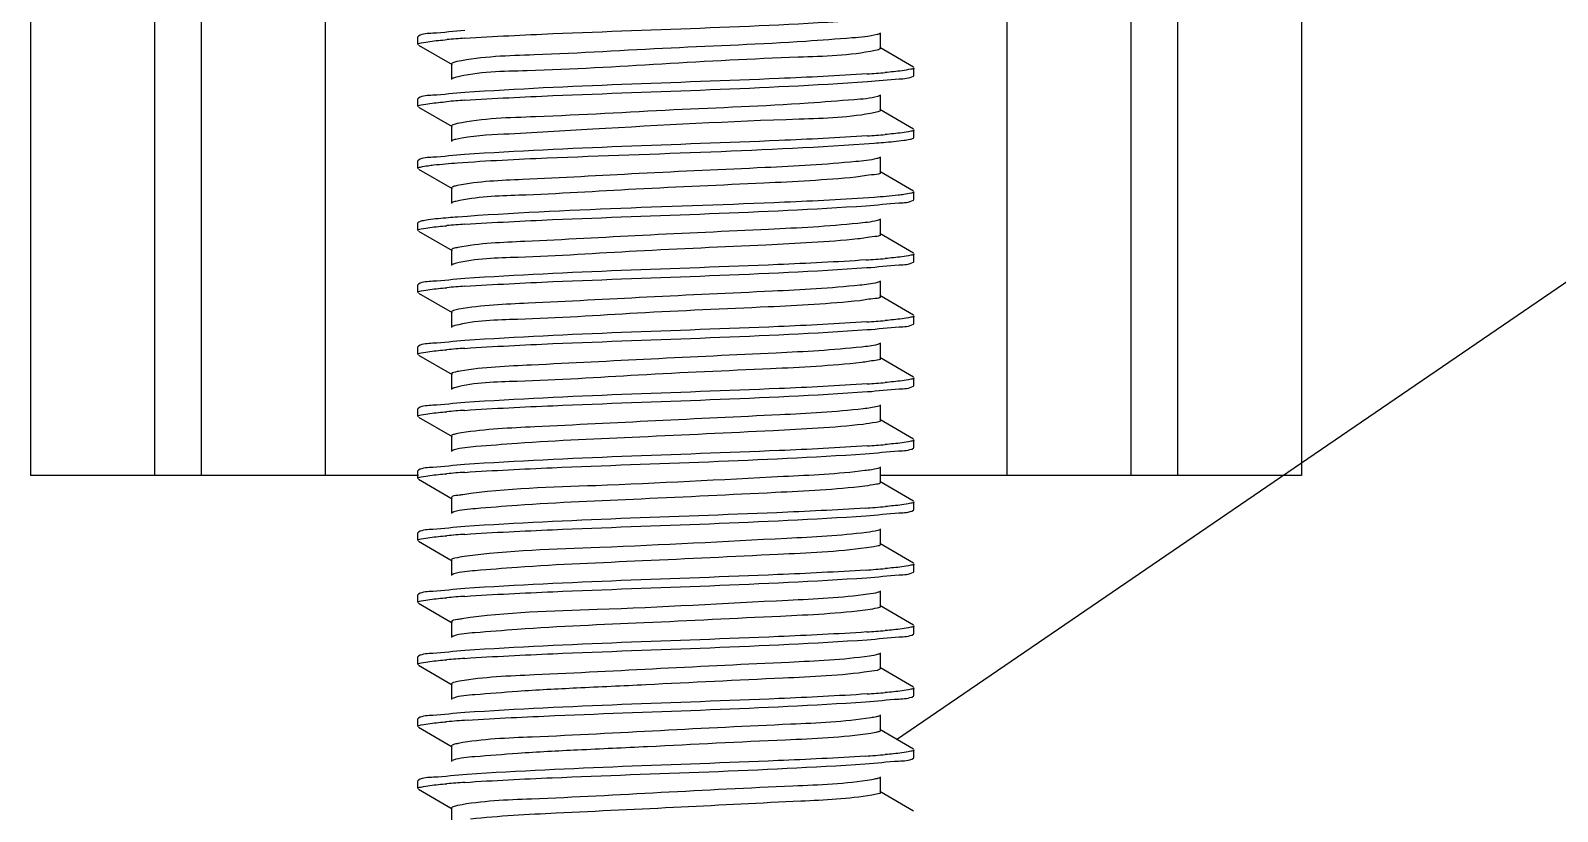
# Model space of a CAD drawing. Extents: x 27938 to 1042331, y -235042 to 1535213.
# Drawn here: x 707865 to 708451, y 728266 to 728566 of the extents above; entities that cross this region are included whole.
import ezdxf

# ---------------------------------------------------------------- set-up
doc = ezdxf.new("R2010")
doc.units = 0
doc.header["$LTSCALE"] = 1000
doc.header["$MEASUREMENT"] = 0
doc.styles.get("Standard").update_dxf_attribs({"font": 'gbenor.shx', "bigfont": 'gbcbig.shx'})
doc.dimstyles.get("Standard").update_dxf_attribs({"dimtxt": 0.18, "dimasz": 0.18, "dimexe": 0.18, "dimexo": 0.0625, "dimgap": 0.09, "dimtad": 0, "dimtih": 1, "dimtoh": 1, "dimdec": 4, "dimzin": 0, "dimdsep": 46, "dimtxsty": 'Standard', "dimcen": 0.09, "dimadec": 0, "dimazin": 0, "dimtfac": 1, "dimtdec": 4, "dimtofl": 0, "dimtmove": 0, "dimatfit": 3, "dimfxl": 1, "dimtolj": 1, "dimtzin": 0, "dimarcsym": 0})

msp = doc.modelspace()

# ---------------------------------------------------------------- linework, layer by layer
at = {"linetype": 'Continuous'}
for p, q in [((707864.69, 733136.51), (707864.69, 728395.48)), ((707912.32, 733136.51), (707912.32, 728395.48)), ((707930.18, 733136.51), (707930.18, 728395.48)), ((707977.8, 733136.51), (707977.8, 728395.48)), ((708239.75, 733136.51), (708239.75, 728395.48)), ((708287.37, 733136.51), (708287.37, 728395.48)), ((708305.23, 733136.51), (708305.23, 728395.48)), ((708352.86, 733136.51), (708352.86, 728395.48)), ((708013.75, 728564.27), (708013.52, 728564.01)), ((708013.52, 728561.04), (708013.52, 728564.01)), ((708013.52, 728561.04), (708013.52, 728564.01)), ((708013.75, 728560.78), (708026.67, 728553.29)), ((708191.14, 728559.55), (708191.14, 728565.5)), ((708189.88, 728558.88), (708189.11, 728558.71)), ((708203.8, 728552.37), (708190.88, 728559.85)), ((708026.41, 728553.6), (708026.41, 728547.64)), ((708203.8, 728548.87), (708204.03, 728549.13)), ((708204.03, 728549.13), (708204.03, 728552.11)), ((708204.03, 728549.13), (708204.03, 728552.11)), ((708013.75, 728540.46), (708013.52, 728540.2)), ((708013.52, 728537.22), (708013.52, 728540.2)), ((708013.52, 728537.22), (708013.52, 728540.2)), ((708191.14, 728535.74), (708191.14, 728541.69)), ((708013.75, 728536.96), (708026.67, 728529.48)), ((708190.15, 728535.15), (708189.14, 728534.9)), ((708203.8, 728528.56), (708190.88, 728536.04)), ((708026.41, 728529.78), (708026.41, 728523.83)), ((708204.03, 728525.32), (708204.03, 728528.29)), ((708204.03, 728525.32), (708204.03, 728528.29)), ((708203.8, 728525.06), (708204.03, 728525.32)), ((708013.75, 728516.65), (708013.52, 728516.39)), ((708013.52, 728513.41), (708013.52, 728516.39)), ((708013.52, 728513.41), (708013.52, 728516.39)), ((708191.14, 728511.92), (708191.14, 728517.88)), ((708013.75, 728513.15), (708026.67, 728505.67)), ((708203.8, 728504.74), (708190.88, 728512.22)), ((708026.41, 728505.97), (708026.41, 728500.02)), ((708204.03, 728501.51), (708204.03, 728504.48)), ((708204.03, 728501.51), (708204.03, 728504.48)), ((708203.8, 728501.24), (708204.03, 728501.51)), ((708013.75, 728492.84), (708013.52, 728492.58)), ((708013.52, 728489.6), (708013.52, 728492.58)), ((708013.52, 728489.6), (708013.52, 728492.58)), ((708191.14, 728488.11), (708191.14, 728494.06)), ((708013.75, 728489.34), (708026.67, 728481.86)), ((708203.8, 728480.93), (708190.88, 728488.41)), ((708026.41, 728482.16), (708026.41, 728476.2)), ((708204.03, 728477.69), (708204.03, 728480.67)), ((708204.03, 728477.69), (708204.03, 728480.67)), ((708203.8, 728477.43), (708204.03, 728477.69)), ((708013.75, 728469.02), (708013.52, 728468.76)), ((708013.52, 728465.79), (708013.52, 728468.76)), ((708013.52, 728465.79), (708013.52, 728468.76)), ((708191.14, 728464.3), (708191.14, 728470.25)), ((708013.75, 728465.53), (708026.67, 728458.04)), ((708203.8, 728457.12), (708190.88, 728464.6)), ((708026.41, 728458.34), (708026.41, 728452.39)), ((708204.03, 728453.88), (708204.03, 728456.86)), ((708204.03, 728453.88), (708204.03, 728456.86)), ((708203.8, 728453.62), (708204.03, 728453.88)), ((708013.75, 728445.21), (708013.52, 728444.95)), ((708013.52, 728441.97), (708013.52, 728444.95)), ((708013.52, 728441.97), (708013.52, 728444.95)), ((708191.14, 728440.48), (708191.14, 728446.44)), ((708013.75, 728441.71), (708026.67, 728434.23)), ((708203.8, 728433.3), (708190.88, 728440.79)), ((708026.41, 728434.53), (708026.41, 728428.58)), ((708204.03, 728430.07), (708204.03, 728433.04)), ((708204.03, 728430.07), (708204.03, 728433.04)), ((708203.8, 728429.81), (708204.03, 728430.07)), ((708013.75, 728421.4), (708013.52, 728421.14)), ((708013.52, 728418.16), (708013.52, 728421.14)), ((708013.52, 728418.16), (708013.52, 728421.14)), ((708191.14, 728416.67), (708191.14, 728422.63)), ((708013.75, 728417.9), (708026.67, 728410.42)), ((708203.8, 728409.49), (708190.88, 728416.97)), ((708026.41, 728410.72), (708026.41, 728404.77)), ((708204.03, 728406.25), (708204.03, 728409.23)), ((708204.03, 728406.25), (708204.03, 728409.23)), ((708203.8, 728405.99), (708204.03, 728406.25)), ((708013.75, 728397.59), (708013.52, 728397.32)), ((708013.52, 728394.35), (708013.52, 728397.32)), ((708013.52, 728394.35), (708013.52, 728397.32)), ((708191.14, 728392.86), (708191.14, 728398.81)), ((708013.75, 728395.48), (707864.69, 728395.48)), ((708013.75, 728394.09), (708026.67, 728386.6)), ((708352.86, 728395.48), (708190.88, 728395.48)), ((708203.8, 728385.68), (708190.88, 728393.16)), ((708026.41, 728386.91), (708026.41, 728380.95)), ((708204.03, 728382.44), (708204.03, 728385.42)), ((708204.03, 728382.44), (708204.03, 728385.42)), ((708203.8, 728382.18), (708204.03, 728382.44)), ((708013.75, 728373.77), (708013.52, 728373.51)), ((708013.52, 728370.53), (708013.52, 728373.51)), ((708013.52, 728370.53), (708013.52, 728373.51)), ((708191.14, 728369.05), (708191.14, 728375)), ((708013.75, 728370.27), (708026.67, 728362.79)), ((708203.8, 728361.87), (708190.88, 728369.35)), ((708026.41, 728363.09), (708026.41, 728357.14)), ((708204.03, 728358.63), (708204.03, 728361.61)), ((708204.03, 728358.63), (708204.03, 728361.61)), ((708203.8, 728358.37), (708204.03, 728358.63)), ((708013.75, 728349.96), (708013.52, 728349.7)), ((708013.52, 728346.72), (708013.52, 728349.7)), ((708013.52, 728346.72), (708013.52, 728349.7)), ((708191.14, 728345.23), (708191.14, 728351.19)), ((708013.75, 728346.46), (708026.67, 728338.98)), ((708203.8, 728338.05), (708190.88, 728345.54)), ((708026.41, 728339.28), (708026.41, 728333.33)), ((708204.03, 728334.82), (708204.03, 728337.79)), ((708204.03, 728334.82), (708204.03, 728337.79)), ((708203.8, 728334.55), (708204.03, 728334.82)), ((708013.75, 728326.15), (708013.52, 728325.89)), ((708191.14, 728321.42), (708191.14, 728327.37)), ((708013.52, 728322.91), (708013.52, 728325.89)), ((708013.52, 728322.91), (708013.52, 728325.89)), ((708013.75, 728322.65), (708026.67, 728315.17)), ((708203.8, 728314.24), (708190.88, 728321.72)), ((708026.41, 728315.47), (708026.41, 728309.51)), ((708027.15, 728310.02), (708026.67, 728309.82)), ((708203.8, 728310.74), (708204.03, 728311)), ((708204.03, 728311), (708204.03, 728313.98)), ((708204.03, 728311), (708204.03, 728313.98)), ((708191.14, 728297.61), (708191.14, 728303.56)), ((708013.75, 728302.33), (708013.52, 728302.07)), ((708013.52, 728299.1), (708013.52, 728302.07)), ((708013.52, 728299.1), (708013.52, 728302.07)), ((708013.75, 728298.84), (708026.67, 728291.35)), ((708203.8, 728290.43), (708190.88, 728297.91)), ((708026.41, 728291.65), (708026.41, 728285.7)), ((708027.11, 728286.19), (708026.67, 728286)), ((708203.8, 728286.93), (708204.03, 728287.19)), ((708204.03, 728287.19), (708204.03, 728290.17)), ((708204.03, 728287.19), (708204.03, 728290.17)), ((708191.14, 728273.8), (708191.14, 728279.75)), ((708013.75, 728278.52), (708013.52, 728278.26)), ((708013.52, 728275.28), (708013.52, 728278.26)), ((708013.52, 728275.28), (708013.52, 728278.26)), ((708013.75, 728275.02), (708026.67, 728267.54)), ((708203.8, 728266.61), (708190.88, 728274.1)), ((708026.41, 728267.84), (708026.41, 728261.89))]:
    msp.add_line(p, q, dxfattribs=at)
for centre, radius, start, end in [((708058.88, 728154.7), 409.62, 93.83183, 94.80343), ((708158.7, 728958), 409.18, 273.83325, 274.80482), ((708058.78, 728132.11), 408.39, 93.84, 94.80358), ((708158.8, 728933.01), 407.99, 273.84254, 274.80378), ((708058.91, 728082.89), 410, 93.82934, 94.80337), ((708158.19, 728893.05), 415.68, 273.78843, 274.80613), ((708058.92, 728058.91), 410.16, 93.82821, 94.80335), ((708158.5, 728865.35), 411.78, 273.8148, 274.80568), ((708058.88, 728035.61), 409.64, 93.83164, 94.80342), ((708158.7, 728839), 409.24, 273.8328, 274.80485), ((708058.79, 728013), 408.44, 93.83966, 94.80357), ((708158.8, 728813.96), 408.01, 273.84237, 274.80382), ((708058.82, 727988.72), 408.91, 93.83654, 94.80355), ((708157.77, 728803.03), 420.93, 273.75449, 274.80579), ((708058.91, 727963.84), 409.98, 93.82946, 94.80337), ((708158.17, 728774.14), 415.84, 273.78742, 274.80614), ((708058.92, 727939.84), 410.17, 93.82817, 94.80335), ((708158.49, 728746.39), 411.89, 273.81407, 274.8057), ((708058.88, 727916.52), 409.67, 93.83146, 94.80342), ((708158.69, 728720), 409.3, 273.83234, 274.80488), ((708060, 727878.71), 423.71, 93.73755, 94.80472), ((708157.9, 728706.1), 419.24, 273.76458, 274.80651), ((708058.82, 727869.7), 408.86, 93.83688, 94.80356)]:
    msp.add_arc(centre, radius, start, end, dxfattribs=at)
for points, knots in [([(708031.54, 728566.38), (708027.42, 728566.1), (708021.65, 728565.3), (708015.36, 728565.2), (708013.75, 728564.27)], [0, 0, 0, 0, 0.69034, 1, 1, 1, 1]), ([(708031.5, 728563.4), (708042.78, 728564.17), (708094.3, 728566.65), (708145.88, 728567.84), (708186.06, 728570.58)], [0, 0, 0, 0, 0.219209, 1, 1, 1, 1]), ([(708013.52, 728561.04), (708013.52, 728561.47), (708015.81, 728561.76), (708016.97, 728562.07), (708018.12, 728562.22)], [0, 0, 0, 0, 0.271519, 1, 1, 1, 1]), ([(708189.88, 728564.84), (708186.77, 728564.02), (708177.54, 728563.34), (708151.24, 728561.31), (708110.41, 728559.86), (708065.87, 728557.06), (708038.2, 728556.46), (708028.46, 728554.44)], [0, 0, 0, 0, 0.059564, 0.170353, 0.490239, 0.815661, 1, 1, 1, 1]), ([(708190.88, 728565.2), (708190.75, 728565.13), (708190.42, 728564.99), (708190.08, 728564.89), (708189.88, 728564.84)], [0, 0, 0, 0, 0.417288, 1, 1, 1, 1]), ([(708189.11, 728558.71), (708179.43, 728556.69), (708151.87, 728556.04), (708107.36, 728553.62), (708063.59, 728550.8), (708036.77, 728550.61), (708027.78, 728548.33)], [0, 0, 0, 0, 0.183514, 0.508051, 0.828043, 1, 1, 1, 1]), ([(708191.13, 728559.55), (708191.13, 728559.4), (708190.62, 728559.08), (708190.2, 728558.97), (708189.88, 728558.88)], [0, 0, 0, 0, 0.313757, 1, 1, 1, 1]), ([(708028.46, 728554.44), (708027.94, 728554.34), (708027.33, 728554.2), (708026.42, 728553.82), (708026.42, 728553.6)], [0, 0, 0, 0, 0.705452, 1, 1, 1, 1]), ([(708186.06, 728549.74), (708174.78, 728548.97), (708123.26, 728546.49), (708071.68, 728545.3), (708031.5, 728542.57)], [0, 0, 0, 0, 0.219183, 1, 1, 1, 1]), ([(708186.14, 728546.77), (708190.23, 728547.05), (708195.96, 728547.84), (708202.2, 728547.95), (708203.8, 728548.87)], [0, 0, 0, 0, 0.690194, 1, 1, 1, 1]), ([(708204.03, 728552.11), (708204.03, 728551.68), (708201.76, 728551.39), (708200.61, 728551.08), (708199.47, 728550.93)], [0, 0, 0, 0, 0.271625, 1, 1, 1, 1]), ([(708027.78, 728548.33), (708027.56, 728548.28), (708027.18, 728548.17), (708026.82, 728548.03), (708026.68, 728547.94)], [0, 0, 0, 0, 0.587032, 1, 1, 1, 1]), ([(708031.43, 728539.59), (708042.72, 728540.36), (708094.29, 728542.84), (708145.92, 728544.03), (708186.14, 728546.77)], [0, 0, 0, 0, 0.219118, 1, 1, 1, 1]), ([(708013.52, 728537.22), (708013.52, 728537.66), (708015.8, 728537.94), (708016.95, 728538.25), (708018.1, 728538.4)], [0, 0, 0, 0, 0.271583, 1, 1, 1, 1]), ([(708031.5, 728542.57), (708027.4, 728542.29), (708021.63, 728541.49), (708015.35, 728541.38), (708013.75, 728540.46)], [0, 0, 0, 0, 0.690307, 1, 1, 1, 1]), ([(708190.15, 728541.1), (708187.21, 728540.23), (708178.19, 728539.61), (708152.16, 728537.5), (708111.23, 728536.1), (708066.39, 728533.28), (708038.41, 728532.66), (708028.53, 728530.64)], [0, 0, 0, 0, 0.056727, 0.165723, 0.485276, 0.813183, 1, 1, 1, 1]), ([(708190.88, 728541.39), (708190.78, 728541.33), (708190.54, 728541.23), (708190.29, 728541.14), (708190.15, 728541.1)], [0, 0, 0, 0, 0.430302, 1, 1, 1, 1]), ([(708189.14, 728534.9), (708179.59, 728532.89), (708143.13, 728531.98), (708095.64, 728529.41), (708051.77, 728526.71), (708034.1, 728525.97), (708028.1, 728524.6)], [0, 0, 0, 0, 0.181467, 0.673532, 0.885685, 1, 1, 1, 1]), ([(708191.13, 728535.74), (708191.13, 728535.61), (708190.75, 728535.32), (708190.4, 728535.22), (708190.15, 728535.15)], [0, 0, 0, 0, 0.324978, 1, 1, 1, 1]), ([(708028.53, 728530.64), (708027.99, 728530.53), (708027.36, 728530.39), (708026.42, 728530.01), (708026.42, 728529.78)], [0, 0, 0, 0, 0.706285, 1, 1, 1, 1]), ([(708186.14, 728525.93), (708174.86, 728525.16), (708123.29, 728522.68), (708071.66, 728521.49), (708031.43, 728518.75)], [0, 0, 0, 0, 0.219053, 1, 1, 1, 1]), ([(708204.03, 728528.29), (708204.03, 728527.86), (708201.76, 728527.58), (708200.61, 728527.27), (708199.46, 728527.12)], [0, 0, 0, 0, 0.271614, 1, 1, 1, 1]), ([(708028.1, 728524.6), (708027.81, 728524.53), (708027.32, 728524.41), (708026.85, 728524.23), (708026.68, 728524.13)], [0, 0, 0, 0, 0.59783, 1, 1, 1, 1]), ([(708028.65, 728515.58), (708040.12, 728516.42), (708093.51, 728519.02), (708146.97, 728520.08), (708188.8, 728523.15)], [0, 0, 0, 0, 0.215143, 1, 1, 1, 1]), ([(708188.8, 728523.15), (708189.96, 728523.23), (708193.75, 728523.53), (708197.53, 728523.86), (708200.13, 728524.23)], [0, 0, 0, 0, 0.307391, 1, 1, 1, 1]), ([(708200.13, 728524.23), (708200.93, 728524.34), (708202.16, 728524.56), (708203.41, 728524.83), (708203.8, 728525.06)], [0, 0, 0, 0, 0.643386, 1, 1, 1, 1]), ([(708013.52, 728513.41), (708013.52, 728513.78), (708015.41, 728514.1), (708016.41, 728514.36), (708017.38, 728514.49)], [0, 0, 0, 0, 0.274522, 1, 1, 1, 1]), ([(708031.43, 728518.75), (708027.34, 728518.47), (708021.6, 728517.68), (708015.35, 728517.57), (708013.75, 728516.65)], [0, 0, 0, 0, 0.690231, 1, 1, 1, 1]), ([(708017.38, 728514.49), (708018.1, 728514.59), (708021.84, 728515.05), (708025.61, 728515.35), (708028.65, 728515.58)], [0, 0, 0, 0, 0.191293, 1, 1, 1, 1]), ([(708181.71, 728516.05), (708170.14, 728514.9), (708142.37, 728513.47), (708099.66, 728511.64), (708060.31, 728509.3), (708036.86, 728508.5), (708028.62, 728506.85)], [0, 0, 0, 0, 0.227541, 0.543602, 0.835698, 1, 1, 1, 1]), ([(708190.88, 728517.58), (708190.55, 728517.38), (708187.5, 728516.57), (708184.42, 728516.31), (708181.71, 728516.05)], [0, 0, 0, 0, 0.122661, 1, 1, 1, 1]), ([(708181.71, 728510.09), (708169.94, 728508.93), (708141.75, 728507.48), (708098.54, 728505.69), (708059.25, 728503.15), (708035.96, 728502.61), (708028.06, 728500.78)], [0, 0, 0, 0, 0.230468, 0.550002, 0.841978, 1, 1, 1, 1]), ([(708191.13, 728511.92), (708191.14, 728511.07), (708186.27, 728511.04), (708184.07, 728510.33), (708181.71, 728510.09)], [0, 0, 0, 0, 0.265215, 1, 1, 1, 1]), ([(708028.62, 728506.85), (708028.06, 728506.74), (708027.41, 728506.59), (708026.42, 728506.21), (708026.42, 728505.97)], [0, 0, 0, 0, 0.707378, 1, 1, 1, 1]), ([(708188.8, 728502.31), (708177.31, 728501.47), (708123.93, 728498.86), (708070.47, 728497.82), (708028.65, 728494.74)], [0, 0, 0, 0, 0.215512, 1, 1, 1, 1]), ([(708200.13, 728503.39), (708199.42, 728503.29), (708195.65, 728502.83), (708191.86, 728502.53), (708188.8, 728502.31)], [0, 0, 0, 0, 0.19142, 1, 1, 1, 1]), ([(708204.03, 728504.48), (708204.03, 728504.11), (708202.12, 728503.79), (708201.11, 728503.53), (708200.13, 728503.39)], [0, 0, 0, 0, 0.274354, 1, 1, 1, 1]), ([(708028.06, 728500.78), (708027.78, 728500.71), (708027.31, 728500.59), (708026.85, 728500.42), (708026.68, 728500.32)], [0, 0, 0, 0, 0.596305, 1, 1, 1, 1]), ([(708031.53, 728491.97), (708042.76, 728492.73), (708094.13, 728495.21), (708145.57, 728496.41), (708185.65, 728499.11)], [0, 0, 0, 0, 0.218853, 1, 1, 1, 1]), ([(708185.65, 728499.11), (708189.85, 728499.39), (708195.74, 728500.21), (708202.16, 728500.31), (708203.8, 728501.24)], [0, 0, 0, 0, 0.690713, 1, 1, 1, 1]), ([(708013.52, 728489.6), (708013.52, 728490.03), (708015.81, 728490.32), (708016.97, 728490.63), (708018.13, 728490.78)], [0, 0, 0, 0, 0.271499, 1, 1, 1, 1]), ([(708017.38, 728493.66), (708016.59, 728493.55), (708015.38, 728493.33), (708014.14, 728493.06), (708013.75, 728492.84)], [0, 0, 0, 0, 0.643038, 1, 1, 1, 1]), ([(708028.65, 728494.74), (708027.5, 728494.66), (708023.73, 728494.36), (708019.97, 728494.02), (708017.38, 728493.66)], [0, 0, 0, 0, 0.307528, 1, 1, 1, 1]), ([(708182.47, 728492.31), (708171.08, 728491.14), (708143.48, 728489.73), (708100.8, 728487.86), (708061.07, 728485.55), (708037.28, 728484.69), (708028.83, 728483.08)], [0, 0, 0, 0, 0.223225, 0.538318, 0.832334, 1, 1, 1, 1]), ([(708190.88, 728493.76), (708190.57, 728493.58), (708187.78, 728492.81), (708184.95, 728492.57), (708182.47, 728492.31)], [0, 0, 0, 0, 0.124823, 1, 1, 1, 1]), ([(708182.47, 728486.36), (708170.74, 728485.15), (708142.38, 728483.7), (708098.81, 728481.92), (708059.19, 728479.25), (708035.69, 728478.86), (708027.85, 728476.91)], [0, 0, 0, 0, 0.228361, 0.549652, 0.8435, 1, 1, 1, 1]), ([(708191.14, 728488.11), (708191.14, 728487.32), (708186.68, 728487.23), (708184.63, 728486.58), (708182.47, 728486.36)], [0, 0, 0, 0, 0.265945, 1, 1, 1, 1]), ([(708028.83, 728483.08), (708028.22, 728482.96), (708027.52, 728482.8), (708026.42, 728482.41), (708026.42, 728482.16)], [0, 0, 0, 0, 0.710122, 1, 1, 1, 1]), ([(708204.03, 728480.67), (708204.03, 728480.23), (708201.73, 728479.95), (708200.57, 728479.63), (708199.41, 728479.48)], [0, 0, 0, 0, 0.271419, 1, 1, 1, 1]), ([(708027.85, 728476.91), (708027.61, 728476.85), (708027.21, 728476.74), (708026.82, 728476.59), (708026.68, 728476.51)], [0, 0, 0, 0, 0.588945, 1, 1, 1, 1]), ([(708185.65, 728478.28), (708174.36, 728477.51), (708122.98, 728475.05), (708071.54, 728473.85), (708031.53, 728471.13)], [0, 0, 0, 0, 0.220125, 1, 1, 1, 1]), ([(708031.54, 728468.16), (708042.8, 728468.92), (708094.25, 728471.4), (708145.76, 728472.6), (708185.89, 728475.32)], [0, 0, 0, 0, 0.219119, 1, 1, 1, 1]), ([(708185.89, 728475.32), (708190.04, 728475.6), (708195.85, 728476.4), (708202.18, 728476.5), (708203.8, 728477.43)], [0, 0, 0, 0, 0.690466, 1, 1, 1, 1]), ([(708013.52, 728465.79), (708013.52, 728466.22), (708015.81, 728466.5), (708016.97, 728466.82), (708018.13, 728466.97)], [0, 0, 0, 0, 0.271491, 1, 1, 1, 1]), ([(708031.53, 728471.13), (708027.41, 728470.85), (708021.64, 728470.05), (708015.36, 728469.94), (708013.75, 728469.02)], [0, 0, 0, 0, 0.69033, 1, 1, 1, 1]), ([(708183.19, 728468.57), (708172.04, 728467.38), (708144.75, 728465.99), (708102.25, 728464.09), (708062.17, 728461.85), (708037.99, 728460.89), (708029.25, 728459.34)], [0, 0, 0, 0, 0.218113, 0.531271, 0.827228, 1, 1, 1, 1]), ([(708190.88, 728469.95), (708190.59, 728469.78), (708188.05, 728469.05), (708185.46, 728468.82), (708183.19, 728468.57)], [0, 0, 0, 0, 0.127123, 1, 1, 1, 1]), ([(708183.19, 728462.62), (708171.52, 728461.37), (708143.04, 728459.93), (708099.15, 728458.15), (708059.21, 728455.36), (708035.49, 728455.12), (708027.68, 728453.06)], [0, 0, 0, 0, 0.225996, 0.548844, 0.844625, 1, 1, 1, 1]), ([(708191.14, 728464.3), (708191.14, 728463.57), (708187.07, 728463.42), (708185.18, 728462.83), (708183.19, 728462.62)], [0, 0, 0, 0, 0.266757, 1, 1, 1, 1]), ([(708029.25, 728459.34), (708028.53, 728459.22), (708027.74, 728459.03), (708026.42, 728458.63), (708026.41, 728458.34)], [0, 0, 0, 0, 0.714571, 1, 1, 1, 1]), ([(708204.03, 728456.86), (708204.03, 728456.42), (708201.75, 728456.14), (708200.6, 728455.83), (708199.45, 728455.68)], [0, 0, 0, 0, 0.271559, 1, 1, 1, 1]), ([(708027.68, 728453.06), (708027.48, 728453), (708027.14, 728452.9), (708026.81, 728452.77), (708026.68, 728452.69)], [0, 0, 0, 0, 0.582235, 1, 1, 1, 1]), ([(708031.51, 728444.34), (708042.79, 728445.11), (708094.3, 728447.59), (708145.88, 728448.78), (708186.06, 728451.51)], [0, 0, 0, 0, 0.219209, 1, 1, 1, 1]), ([(708185.89, 728454.48), (708174.61, 728453.71), (708123.16, 728451.24), (708071.64, 728450.05), (708031.54, 728447.32)], [0, 0, 0, 0, 0.219548, 1, 1, 1, 1]), ([(708186.06, 728451.51), (708190.16, 728451.79), (708195.92, 728452.59), (708202.2, 728452.7), (708203.8, 728453.62)], [0, 0, 0, 0, 0.690293, 1, 1, 1, 1]), ([(708031.54, 728447.32), (708027.42, 728447.04), (708021.65, 728446.24), (708015.36, 728446.13), (708013.75, 728445.21)], [0, 0, 0, 0, 0.69034, 1, 1, 1, 1]), ([(708183.89, 728444.84), (708172.99, 728443.61), (708146, 728442.25), (708103.71, 728440.32), (708063.29, 728438.14), (708038.73, 728437.09), (708029.69, 728435.61)], [0, 0, 0, 0, 0.213019, 0.524248, 0.822139, 1, 1, 1, 1]), ([(708190.88, 728446.14), (708190.61, 728445.98), (708188.31, 728445.29), (708185.94, 728445.07), (708183.89, 728444.84)], [0, 0, 0, 0, 0.129618, 1, 1, 1, 1]), ([(708013.52, 728441.97), (708013.52, 728442.41), (708015.81, 728442.69), (708016.97, 728443.01), (708018.12, 728443.16)], [0, 0, 0, 0, 0.271518, 1, 1, 1, 1]), ([(708183.89, 728438.88), (708172.29, 728437.58), (708143.72, 728436.16), (708099.55, 728434.38), (708059.29, 728431.47), (708035.32, 728431.38), (708027.55, 728429.21)], [0, 0, 0, 0, 0.223404, 0.547643, 0.845414, 1, 1, 1, 1]), ([(708191.14, 728440.48), (708191.14, 728439.82), (708187.45, 728439.61), (708185.7, 728439.09), (708183.89, 728438.88)], [0, 0, 0, 0, 0.267771, 1, 1, 1, 1]), ([(708029.69, 728435.61), (708028.87, 728435.47), (708027.97, 728435.26), (708026.42, 728434.86), (708026.41, 728434.53)], [0, 0, 0, 0, 0.718256, 1, 1, 1, 1]), ([(708204.03, 728433.04), (708204.03, 728432.61), (708201.76, 728432.33), (708200.61, 728432.01), (708199.46, 728431.87)], [0, 0, 0, 0, 0.271624, 1, 1, 1, 1]), ([(708027.55, 728429.21), (708027.38, 728429.16), (708027.08, 728429.07), (708026.79, 728428.95), (708026.68, 728428.88)], [0, 0, 0, 0, 0.57614, 1, 1, 1, 1]), ([(708031.43, 728420.52), (708042.72, 728421.29), (708094.29, 728423.78), (708145.92, 728424.96), (708186.14, 728427.71)], [0, 0, 0, 0, 0.219123, 1, 1, 1, 1]), ([(708186.06, 728430.68), (708174.78, 728429.91), (708123.26, 728427.43), (708071.68, 728426.24), (708031.51, 728423.5)], [0, 0, 0, 0, 0.219191, 1, 1, 1, 1]), ([(708186.14, 728427.71), (708190.23, 728427.98), (708195.96, 728428.78), (708202.2, 728428.89), (708203.8, 728429.81)], [0, 0, 0, 0, 0.690195, 1, 1, 1, 1]), ([(708031.51, 728423.5), (708027.4, 728423.22), (708021.63, 728422.43), (708015.35, 728422.32), (708013.75, 728421.4)], [0, 0, 0, 0, 0.690309, 1, 1, 1, 1]), ([(708184.55, 728421.1), (708173.9, 728419.85), (708147.24, 728418.52), (708105.17, 728416.55), (708064.42, 728414.42), (708039.49, 728413.3), (708030.17, 728411.87)], [0, 0, 0, 0, 0.207939, 0.517244, 0.817064, 1, 1, 1, 1]), ([(708190.88, 728422.32), (708190.63, 728422.18), (708188.55, 728421.53), (708186.41, 728421.32), (708184.55, 728421.1)], [0, 0, 0, 0, 0.132296, 1, 1, 1, 1]), ([(708013.52, 728418.16), (708013.52, 728418.59), (708015.8, 728418.88), (708016.95, 728419.19), (708018.1, 728419.34)], [0, 0, 0, 0, 0.271581, 1, 1, 1, 1]), ([(708184.55, 728415.15), (708173.05, 728413.8), (708144.39, 728412.46), (708100.09, 728410.23), (708061.94, 728408.71), (708038.26, 728406.78), (708030.12, 728406.15), (708027.44, 728405.36)], [0, 0, 0, 0, 0.220594, 0.546057, 0.845846, 0.946724, 1, 1, 1, 1]), ([(708191.14, 728416.67), (708191.14, 728416.06), (708187.8, 728415.81), (708186.2, 728415.34), (708184.55, 728415.15)], [0, 0, 0, 0, 0.268974, 1, 1, 1, 1]), ([(708030.17, 728411.87), (708029.23, 728411.72), (708028.23, 728411.48), (708026.42, 728411.09), (708026.41, 728410.72)], [0, 0, 0, 0, 0.721341, 1, 1, 1, 1]), ([(708204.03, 728409.23), (708204.03, 728408.8), (708201.76, 728408.51), (708200.61, 728408.2), (708199.46, 728408.05)], [0, 0, 0, 0, 0.271616, 1, 1, 1, 1]), ([(708027.44, 728405.36), (708027.29, 728405.32), (708027.03, 728405.24), (708026.78, 728405.13), (708026.68, 728405.07)], [0, 0, 0, 0, 0.570618, 1, 1, 1, 1]), ([(708186.14, 728406.87), (708174.86, 728406.1), (708123.29, 728403.62), (708071.66, 728402.43), (708031.43, 728399.69)], [0, 0, 0, 0, 0.219054, 1, 1, 1, 1]), ([(708031.46, 728396.71), (708042.65, 728397.47), (708093.94, 728399.95), (708145.29, 728401.16), (708185.33, 728403.84)], [0, 0, 0, 0, 0.218385, 1, 1, 1, 1]), ([(708185.33, 728403.84), (708189.61, 728404.13), (708195.6, 728404.96), (708202.14, 728405.04), (708203.8, 728405.99)], [0, 0, 0, 0, 0.691024, 1, 1, 1, 1]), ([(708031.43, 728399.69), (708027.34, 728399.41), (708021.6, 728398.61), (708015.35, 728398.5), (708013.75, 728397.59)], [0, 0, 0, 0, 0.690234, 1, 1, 1, 1]), ([(708185.19, 728397.36), (708174.8, 728396.08), (708140.26, 728394.44), (708088.83, 728391.51), (708047.58, 728390.58), (708030.68, 728388.13)], [0, 0, 0, 0, 0.202876, 0.669154, 1, 1, 1, 1]), ([(708190.88, 728398.51), (708190.65, 728398.38), (708188.78, 728397.78), (708186.85, 728397.57), (708185.19, 728397.36)], [0, 0, 0, 0, 0.135193, 1, 1, 1, 1]), ([(708013.52, 728394.35), (708013.52, 728394.78), (708015.8, 728395.07), (708016.96, 728395.38), (708018.11, 728395.53)], [0, 0, 0, 0, 0.271558, 1, 1, 1, 1]), ([(708185.19, 728391.41), (708173.8, 728390.01), (708145.09, 728388.7), (708100.58, 728386.42), (708062.05, 728384.93), (708038.19, 728382.94), (708030.01, 728382.34), (708027.35, 728381.52)], [0, 0, 0, 0, 0.217625, 0.544216, 0.8461, 0.947285, 1, 1, 1, 1]), ([(708191.14, 728392.86), (708191.14, 728392.3), (708188.15, 728392.01), (708186.68, 728391.59), (708185.19, 728391.41)], [0, 0, 0, 0, 0.270415, 1, 1, 1, 1]), ([(708030.68, 728388.13), (708030.06, 728388.04), (708028.86, 728387.7), (708026.42, 728387.77), (708026.41, 728386.91)], [0, 0, 0, 0, 0.421667, 1, 1, 1, 1]), ([(708204.03, 728385.42), (708204.03, 728384.98), (708201.7, 728384.7), (708200.52, 728384.38), (708199.35, 728384.23)], [0, 0, 0, 0, 0.271198, 1, 1, 1, 1]), ([(708027.35, 728381.52), (708027.22, 728381.48), (708026.99, 728381.41), (708026.77, 728381.31), (708026.68, 728381.25)], [0, 0, 0, 0, 0.565619, 1, 1, 1, 1]), ([(708185.33, 728383), (708174.02, 728382.25), (708122.73, 728379.79), (708071.37, 728378.59), (708031.46, 728375.88)], [0, 0, 0, 0, 0.220924, 1, 1, 1, 1]), ([(708031.53, 728372.9), (708042.75, 728373.67), (708094.13, 728376.14), (708145.56, 728377.35), (708185.64, 728380.05)], [0, 0, 0, 0, 0.218842, 1, 1, 1, 1]), ([(708185.64, 728380.05), (708189.85, 728380.33), (708195.74, 728381.15), (708202.16, 728381.24), (708203.8, 728382.18)], [0, 0, 0, 0, 0.690723, 1, 1, 1, 1]), ([(708031.46, 728375.88), (708027.36, 728375.6), (708021.62, 728374.8), (708015.35, 728374.69), (708013.75, 728373.77)], [0, 0, 0, 0, 0.690263, 1, 1, 1, 1]), ([(708185.79, 728373.63), (708175.66, 728372.31), (708141.44, 728370.69), (708089.98, 728367.8), (708048.48, 728366.75), (708031.23, 728364.4)], [0, 0, 0, 0, 0.197813, 0.662661, 1, 1, 1, 1]), ([(708190.88, 728374.7), (708190.67, 728374.58), (708189.01, 728374.02), (708187.27, 728373.82), (708185.79, 728373.63)], [0, 0, 0, 0, 0.13831, 1, 1, 1, 1]), ([(708013.52, 728370.53), (708013.52, 728370.97), (708015.81, 728371.25), (708016.97, 728371.57), (708018.13, 728371.72)], [0, 0, 0, 0, 0.2715, 1, 1, 1, 1]), ([(708185.79, 728367.67), (708174.52, 728366.21), (708145.79, 728364.95), (708101.09, 728362.62), (708062.2, 728361.15), (708038.14, 728359.11), (708029.91, 728358.53), (708027.27, 728357.69)], [0, 0, 0, 0, 0.214495, 0.542113, 0.846143, 0.947723, 1, 1, 1, 1]), ([(708191.14, 728369.05), (708191.14, 728368.54), (708188.47, 728368.21), (708187.13, 728367.85), (708185.79, 728367.67)], [0, 0, 0, 0, 0.272046, 1, 1, 1, 1]), ([(708031.23, 728364.4), (708030.02, 728364.23), (708028.79, 728363.91), (708026.41, 728363.55), (708026.41, 728363.09)], [0, 0, 0, 0, 0.726158, 1, 1, 1, 1]), ([(708204.03, 728361.61), (708204.03, 728361.17), (708201.73, 728360.89), (708200.57, 728360.57), (708199.41, 728360.42)], [0, 0, 0, 0, 0.271414, 1, 1, 1, 1]), ([(708027.27, 728357.69), (708027.16, 728357.65), (708026.95, 728357.58), (708026.76, 728357.49), (708026.68, 728357.44)], [0, 0, 0, 0, 0.561102, 1, 1, 1, 1]), ([(708185.64, 728359.21), (708174.35, 728358.45), (708122.97, 728355.98), (708071.54, 728354.79), (708031.53, 728352.07)], [0, 0, 0, 0, 0.220148, 1, 1, 1, 1]), ([(708031.54, 728349.09), (708042.8, 728349.86), (708094.25, 728352.33), (708145.76, 728353.53), (708185.89, 728356.25)], [0, 0, 0, 0, 0.219113, 1, 1, 1, 1]), ([(708185.89, 728356.25), (708190.03, 728356.53), (708195.85, 728357.34), (708202.18, 728357.44), (708203.8, 728358.37)], [0, 0, 0, 0, 0.690473, 1, 1, 1, 1]), ([(708031.53, 728352.07), (708027.41, 728351.79), (708021.64, 728350.99), (708015.36, 728350.88), (708013.75, 728349.96)], [0, 0, 0, 0, 0.690329, 1, 1, 1, 1]), ([(708186.36, 728349.89), (708176.21, 728348.5), (708141.46, 728346.93), (708089.56, 728343.84), (708047.56, 728343.04), (708030.38, 728340.46)], [0, 0, 0, 0, 0.1966, 0.666503, 1, 1, 1, 1]), ([(708190.88, 728350.89), (708190.69, 728350.78), (708189.21, 728350.26), (708187.67, 728350.07), (708186.36, 728349.89)], [0, 0, 0, 0, 0.141712, 1, 1, 1, 1]), ([(708013.52, 728346.72), (708013.52, 728347.16), (708015.81, 728347.44), (708016.97, 728347.76), (708018.13, 728347.91)], [0, 0, 0, 0, 0.27149, 1, 1, 1, 1]), ([(708186.36, 728343.94), (708175.23, 728342.41), (708146.5, 728341.2), (708101.64, 728338.81), (708062.38, 728337.37), (708038.11, 728335.28), (708029.83, 728334.72), (708027.21, 728333.85)], [0, 0, 0, 0, 0.21122, 0.539778, 0.846003, 0.948056, 1, 1, 1, 1]), ([(708191.14, 728345.23), (708191.14, 728344.78), (708188.78, 728344.42), (708187.56, 728344.1), (708186.36, 728343.94)], [0, 0, 0, 0, 0.273972, 1, 1, 1, 1]), ([(708030.38, 728340.46), (708029.8, 728340.38), (708028.68, 728340.05), (708026.41, 728340.08), (708026.41, 728339.28)], [0, 0, 0, 0, 0.420714, 1, 1, 1, 1]), ([(708204.03, 728337.79), (708204.03, 728337.36), (708201.75, 728337.07), (708200.6, 728336.76), (708199.45, 728336.61)], [0, 0, 0, 0, 0.271556, 1, 1, 1, 1]), ([(708027.21, 728333.85), (708027.11, 728333.82), (708026.92, 728333.75), (708026.75, 728333.67), (708026.67, 728333.63)], [0, 0, 0, 0, 0.557022, 1, 1, 1, 1]), ([(708031.51, 728325.28), (708042.79, 728326.04), (708094.3, 728328.52), (708145.88, 728329.72), (708186.05, 728332.45)], [0, 0, 0, 0, 0.219209, 1, 1, 1, 1]), ([(708185.89, 728335.41), (708174.6, 728334.65), (708123.15, 728332.17), (708071.64, 728330.98), (708031.54, 728328.26)], [0, 0, 0, 0, 0.219564, 1, 1, 1, 1]), ([(708186.05, 728332.45), (708190.16, 728332.73), (708195.92, 728333.53), (708202.2, 728333.63), (708203.8, 728334.55)], [0, 0, 0, 0, 0.690297, 1, 1, 1, 1]), ([(708031.54, 728328.26), (708027.42, 728327.98), (708021.65, 728327.18), (708015.36, 728327.07), (708013.75, 728326.15)], [0, 0, 0, 0, 0.690341, 1, 1, 1, 1]), ([(708186.9, 728326.15), (708176.7, 728324.67), (708149.88, 728323.48), (708106.95, 728321.38), (708064.77, 728319.11), (708038.89, 728318.12), (708029.43, 728316.5)], [0, 0, 0, 0, 0.19601, 0.509345, 0.817487, 1, 1, 1, 1]), ([(708190.87, 728327.07), (708190.7, 728326.97), (708189.41, 728326.5), (708188.05, 728326.32), (708186.9, 728326.15)], [0, 0, 0, 0, 0.145431, 1, 1, 1, 1]), ([(708013.52, 728322.91), (708013.52, 728323.34), (708015.81, 728323.63), (708016.97, 728323.94), (708018.12, 728324.09)], [0, 0, 0, 0, 0.271516, 1, 1, 1, 1]), ([(708186.9, 728320.2), (708175.92, 728318.6), (708147.21, 728317.44), (708109.74, 728315.51), (708075.74, 728313.9), (708053.79, 728312.85), (708038.11, 728311.45), (708029.76, 728310.92), (708027.15, 728310.02)], [0, 0, 0, 0, 0.207809, 0.537231, 0.703413, 0.845703, 0.948297, 1, 1, 1, 1]), ([(708191.14, 728321.42), (708191.14, 728321.29), (708189.66, 728320.3), (708188.24, 728320.4), (708186.9, 728320.2)], [0, 0, 0, 0, 0.090838, 1, 1, 1, 1]), ([(708029.43, 728316.5), (708028.67, 728316.37), (708027.84, 728316.17), (708026.41, 728315.77), (708026.41, 728315.47)], [0, 0, 0, 0, 0.716441, 1, 1, 1, 1]), ([(708186.05, 728311.61), (708174.77, 728310.85), (708123.26, 728308.36), (708071.68, 728307.17), (708031.51, 728304.44)], [0, 0, 0, 0, 0.2192, 1, 1, 1, 1]), ([(708032.38, 728301.52), (708043.62, 728302.27), (708094.64, 728304.72), (708145.71, 728305.93), (708185.43, 728308.59)], [0, 0, 0, 0, 0.220605, 1, 1, 1, 1]), ([(708185.43, 728308.59), (708189.68, 728308.88), (708195.64, 728309.71), (708202.14, 728309.79), (708203.8, 728310.74)], [0, 0, 0, 0, 0.690936, 1, 1, 1, 1]), ([(708204.03, 728313.98), (708204.03, 728313.55), (708201.76, 728313.26), (708200.61, 728312.95), (708199.46, 728312.8)], [0, 0, 0, 0, 0.271623, 1, 1, 1, 1]), ([(708031.51, 728304.44), (708027.4, 728304.16), (708021.64, 728303.36), (708015.35, 728303.25), (708013.75, 728302.33)], [0, 0, 0, 0, 0.69031, 1, 1, 1, 1]), ([(708190.87, 728303.26), (708190.5, 728303.04), (708189.32, 728302.75), (708188.16, 728302.53), (708187.41, 728302.42)], [0, 0, 0, 0, 0.364713, 1, 1, 1, 1]), ([(708013.52, 728299.1), (708013.52, 728299.54), (708015.88, 728299.82), (708017.06, 728300.14), (708018.25, 728300.3)], [0, 0, 0, 0, 0.271042, 1, 1, 1, 1]), ([(708187.41, 728302.42), (708177.27, 728300.85), (708150.25, 728299.73), (708106.92, 728297.57), (708064.39, 728295.21), (708038.34, 728294.34), (708028.98, 728292.6)], [0, 0, 0, 0, 0.193902, 0.509761, 0.820177, 1, 1, 1, 1]), ([(708191.14, 728297.61), (708191.13, 728297.24), (708189.34, 728296.85), (708188.35, 728296.61), (708187.41, 728296.46)], [0, 0, 0, 0, 0.278852, 1, 1, 1, 1]), ([(708028.98, 728292.6), (708028.33, 728292.48), (708027.6, 728292.31), (708026.41, 728291.92), (708026.41, 728291.65)], [0, 0, 0, 0, 0.712361, 1, 1, 1, 1]), ([(708187.41, 728296.46), (708176.6, 728294.79), (708147.91, 728293.7), (708110.4, 728291.72), (708076.12, 728290.11), (708053.93, 728289.05), (708038.12, 728287.62), (708029.71, 728287.12), (708027.11, 728286.19)], [0, 0, 0, 0, 0.204274, 0.534495, 0.701868, 0.845261, 0.94846, 1, 1, 1, 1]), ([(708185.43, 728287.76), (708174.23, 728287.01), (708123.21, 728284.56), (708072.14, 728283.33), (708032.38, 728280.69)], [0, 0, 0, 0, 0.219765, 1, 1, 1, 1]), ([(708185.32, 728284.77), (708189.6, 728285.06), (708195.6, 728285.89), (708202.14, 728285.97), (708203.8, 728286.93)], [0, 0, 0, 0, 0.691035, 1, 1, 1, 1]), ([(708204.03, 728290.17), (708204.03, 728289.73), (708201.71, 728289.45), (708200.55, 728289.13), (708199.38, 728288.98)], [0, 0, 0, 0, 0.271302, 1, 1, 1, 1]), ([(708032.38, 728280.69), (708028.06, 728280.4), (708022.02, 728279.56), (708015.43, 728279.48), (708013.75, 728278.52)], [0, 0, 0, 0, 0.691189, 1, 1, 1, 1]), ([(708031.46, 728277.65), (708042.65, 728278.41), (708093.93, 728280.88), (708145.28, 728282.1), (708185.32, 728284.77)], [0, 0, 0, 0, 0.218367, 1, 1, 1, 1]), ([(708190.87, 728279.45), (708190.54, 728279.26), (708189.53, 728278.98), (708188.52, 728278.79), (708187.88, 728278.68)], [0, 0, 0, 0, 0.370671, 1, 1, 1, 1]), ([(708013.52, 728275.28), (708013.52, 728275.72), (708015.8, 728276), (708016.96, 728276.31), (708018.11, 728276.46)], [0, 0, 0, 0, 0.271561, 1, 1, 1, 1]), ([(708187.88, 728278.68), (708177.86, 728277.02), (708150.74, 728275.98), (708107.14, 728273.77), (708064.27, 728271.34), (708038.02, 728270.57), (708028.7, 728268.74)], [0, 0, 0, 0, 0.191149, 0.508776, 0.821496, 1, 1, 1, 1]), ([(708191.14, 728273.8), (708191.13, 728273.47), (708189.59, 728273.07), (708188.7, 728272.86), (708187.88, 728272.73)], [0, 0, 0, 0, 0.281956, 1, 1, 1, 1]), ([(708028.7, 728268.74), (708028.12, 728268.62), (708027.46, 728268.47), (708026.41, 728268.08), (708026.41, 728267.84)], [0, 0, 0, 0, 0.709245, 1, 1, 1, 1]), ([(708187.88, 728272.73), (708178.87, 728271.24), (708154.34, 728270.19), (708113.93, 728268.01), (708071.63, 728266.08), (708044.62, 728264.72), (708033.71, 728263.5)], [0, 0, 0, 0, 0.177542, 0.475313, 0.786662, 1, 1, 1, 1])]:
    msp.add_open_spline(points, degree=3, knots=knots, dxfattribs=at)
for points in [[(708018.12, 728562.22), (708020.27, 728562.5), (708022.42, 728562.7), (708024.58, 728562.88)], [(708199.47, 728550.93), (708197.31, 728550.65), (708195.14, 728550.45), (708192.98, 728550.26)], [(708018.1, 728538.4), (708020.25, 728538.68), (708022.42, 728538.88), (708024.58, 728539.07)], [(708199.46, 728527.12), (708197.3, 728526.84), (708195.13, 728526.63), (708192.97, 728526.45)], [(708018.13, 728490.78), (708020.27, 728491.06), (708022.42, 728491.26), (708024.58, 728491.44)], [(708199.41, 728479.48), (708197.29, 728479.21), (708195.15, 728479.01), (708193.01, 728478.83)], [(708018.13, 728466.97), (708020.27, 728467.25), (708022.42, 728467.45), (708024.58, 728467.63)], [(708199.45, 728455.68), (708197.3, 728455.4), (708195.15, 728455.2), (708192.99, 728455.01)], [(708018.12, 728443.16), (708020.27, 728443.43), (708022.42, 728443.63), (708024.58, 728443.82)], [(708199.46, 728431.87), (708197.31, 728431.59), (708195.14, 728431.38), (708192.98, 728431.2)], [(708018.1, 728419.34), (708020.25, 728419.62), (708022.42, 728419.82), (708024.58, 728420)], [(708199.46, 728408.05), (708197.3, 728407.77), (708195.13, 728407.57), (708192.97, 728407.39)], [(708018.11, 728395.53), (708020.26, 728395.81), (708022.42, 728396.01), (708024.58, 728396.19)], [(708199.35, 728384.23), (708197.25, 728383.96), (708195.14, 728383.76), (708193.04, 728383.58)], [(708018.13, 728371.72), (708020.27, 728372), (708022.42, 728372.2), (708024.58, 728372.38)], [(708199.41, 728360.42), (708197.29, 728360.15), (708195.15, 728359.95), (708193.02, 728359.76)], [(708018.13, 728347.91), (708020.27, 728348.18), (708022.42, 728348.38), (708024.58, 728348.57)], [(708199.45, 728336.61), (708197.3, 728336.33), (708195.15, 728336.13), (708193, 728335.95)], [(708018.12, 728324.09), (708020.27, 728324.37), (708022.42, 728324.57), (708024.58, 728324.75)], [(708199.46, 728312.8), (708197.31, 728312.52), (708195.14, 728312.32), (708192.98, 728312.14)], [(708018.25, 728300.3), (708020.33, 728300.56), (708022.42, 728300.76), (708024.51, 728300.93)], [(708199.38, 728288.98), (708197.27, 728288.71), (708195.15, 728288.51), (708193.03, 728288.33)], [(708018.11, 728276.46), (708020.26, 728276.74), (708022.42, 728276.94), (708024.58, 728277.13)]]:
    msp.add_open_spline(points, degree=3, dxfattribs=at)

# ---------------------------------------------------------------- leaders
msp.add_leader([(708197.34, 728294.17), (709037.71, 728868.13)], dimstyle='Standard', override={"dimgap": 20, "dimtad": 0})

doc.saveas('drawing.dxf')
